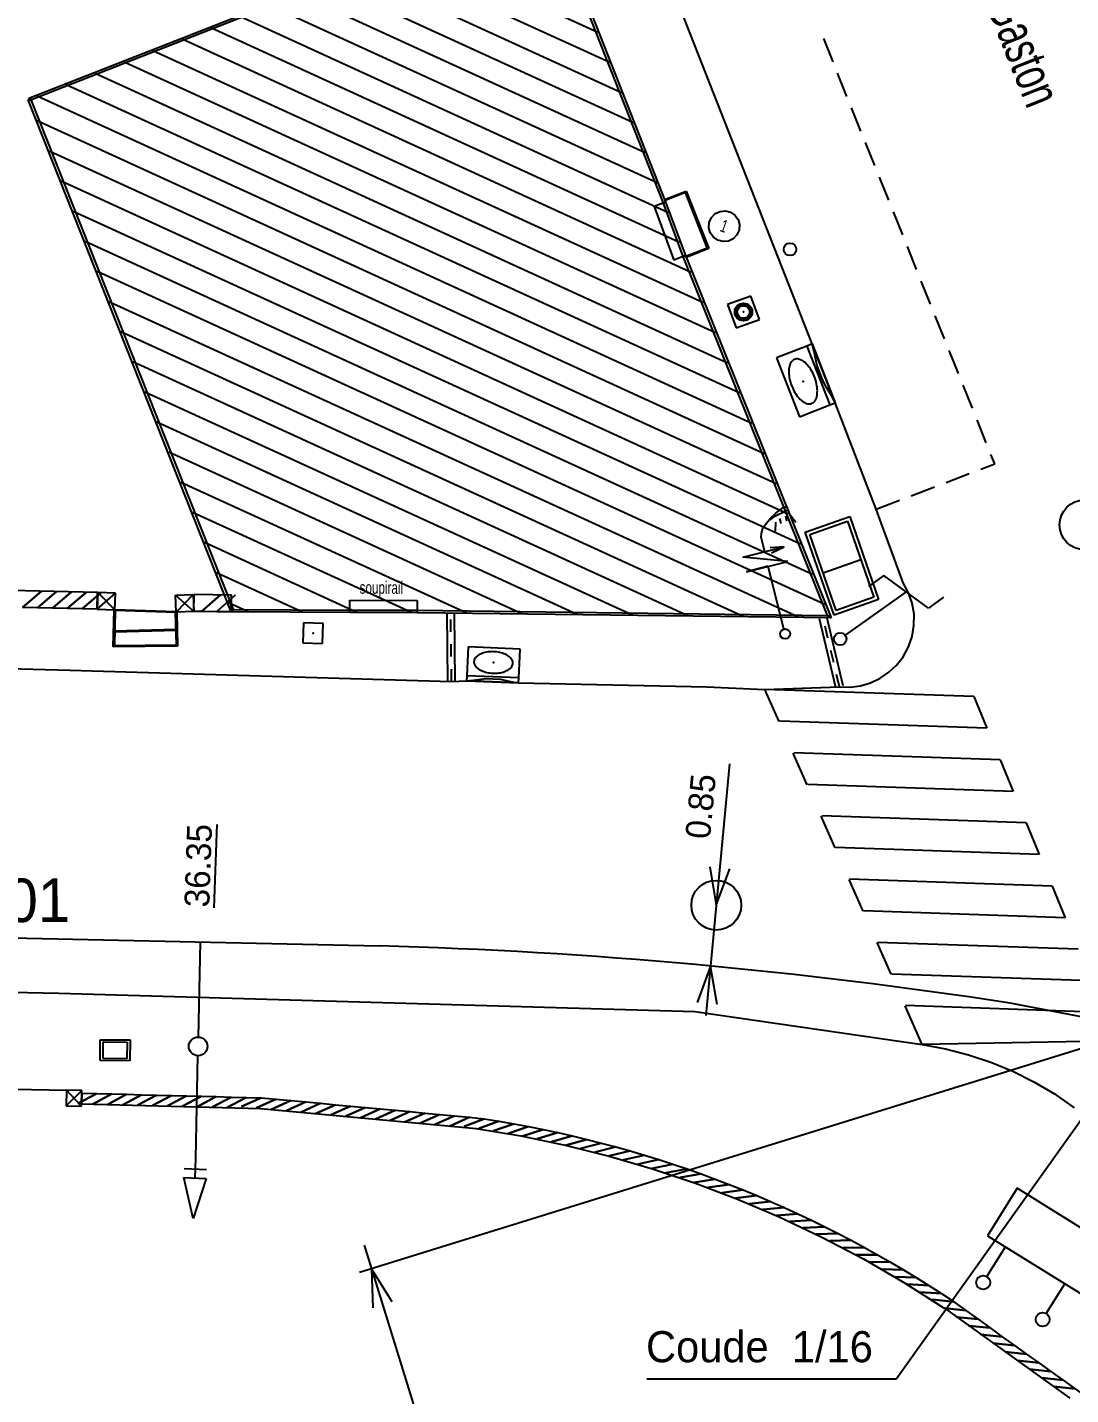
# Model space of a CAD drawing. Extents: x -215 to 206, y -120 to -34.
# Drawn here: x 141.03 to 157.79, y -77.84 to -55.87 of the extents above; entities that cross this region are included whole.
import ezdxf
from ezdxf.enums import TextEntityAlignment as Align

# ---------------------------------------------------------------- set-up
doc = ezdxf.new("R2010")
doc.units = 0
doc.header["$MEASUREMENT"] = 0
for name, color, linetype in [('C_BAT_INDI', 7, 'CONTINUOUS'), ('C_BAT_INDU', 7, 'CONTINUOUS'), ('TOP$BATI', 7, 'CONTINUOUS')]:
    doc.layers.add(name, color=color, linetype=linetype)
doc.styles.add('txt', font='TXT', dxfattribs={"height": 0.2})

# ---------------------------------------------------------------- blocks, each defined once
blk = doc.blocks.new('FLECH')
at = {"layer": 'C_BAT_INDU', "color": 1, "linetype": 'Continuous'}
blk.add_lwpolyline([(-0.1294, 0.483), (0, 0), (0.1294, 0.483)], dxfattribs=at)
blk = doc.blocks.new('FLEC')
at = {"layer": 'C_BAT_INDU', "color": 1, "linetype": 'Continuous', "xscale": 24.99905005097397, "yscale": 24.99905005097397, "zscale": 25.00093132415669, "rotation": 90.00065102824891}
blk.add_blockref('FLECH', (0, 0), dxfattribs=at)
blk = doc.blocks.new('BRANC')
at = {"layer": 'C_BAT_INDU', "color": 5, "linetype": 'Continuous'}
for p, q in [((-24.1355, 0.1509, -0.0006), (-7.9202, 4.518, -0.0013)), ((-7.9196, -4.5168, 0.0002), (-24.1355, 0.1509, -0.0006)), ((-7.9211, -0.0006, -0.0002), (0, 0)), ((-7.9202, 4.518, -0.0013), (-7.9196, -4.5168, 0.0002)), ((-4.2835, 4.5178, -0.0017), (-4.2829, -4.517, -0.0001))]:
    blk.add_line(p, q, dxfattribs=at)
blk = doc.blocks.new('*D11')
at = {"layer": 'C_BAT_INDI', "color": 4, "linetype": 'Continuous'}
blk.add_line((0, 0), (-3.7257, -5.2242), dxfattribs=at)
blk.add_lwpolyline([(-0.3921, -0.3345), (0, 0), (-0.1885, -0.4797)], dxfattribs=at)

msp = doc.modelspace()

# ---------------------------------------------------------------- linework, layer by layer
at = {"layer": 'C_BAT_INDI', "color": 1, "linetype": 'Continuous'}
for p, q in [((152.312, -67.703, -0.028), (151.933, -71.749, -0.028)), ((158.969, -71.965, -0.028), (146.37, -75.876, -0.028)), ((146.442, -75.435, -0.028), (148.28, -81.357, -0.028))]:
    msp.add_line(p, q, dxfattribs=at)
at = {"layer": 'C_BAT_INDI', "color": 5, "linetype": 'Continuous'}
for p, q in [((132.999, -70.334, 999.198), (146.682, -70.629, -0.028)), ((143.781, -72.093, 999.835), (143.814, -70.567, 999.835)), ((158.969, -71.965, 1000.827), (156.819, -71.55, -0.028)), ((143.739, -74.042, 999.835), (143.774, -72.393, 999.835))]:
    msp.add_line(p, q, dxfattribs=at)
at = {"layer": 'C_BAT_INDI', "color": 4, "linetype": 'Continuous'}
msp.add_line((150.982, -77.584, 87.146), (154.991, -77.584, 87.146), dxfattribs=at)
at = {"layer": 'C_BAT_INDI', "color": 5, "linetype": 'Continuous'}
msp.add_circle((143.777, -72.243, 999.835), 0.15, dxfattribs=at)
msp.add_arc((144.422, -151.71, -0.028), 81.113, 81.208, 88.40325, dxfattribs=at)
at = {"layer": 'TOP$BATI', "color": 7, "linetype": 'Continuous'}
for p, q in [((153.639, -60.959, 996.853), (150.659, -53.374, 996.853)), ((141.057, -57.011, 1000.438), (149.331, -53.76, 1000.438)), ((149.346, -53.797, 1000.438), (141.072, -57.048, 1000.438)), ((151.249, -58.696, 1000.886), (149.32, -53.786, 1000.886)), ((149.357, -53.771, 1000.886), (151.286, -58.681, 1000.886)), ((147.241, -54.597, 1000.772), (150.199, -55.951, 1000.772)), ((146.775, -54.78, 1000.746), (150.389, -56.434, 1000.746)), ((146.31, -54.963, 1000.721), (150.578, -56.917, 1000.721)), ((145.379, -55.328, 1000.671), (150.958, -57.882, 1000.671)), ((145.845, -55.145, 1000.696), (150.768, -57.4, 1000.696)), ((144.914, -55.511, 1000.646), (151.147, -58.365, 1000.646)), ((144.448, -55.694, 1000.621), (151.332, -58.846, 1000.621)), ((143.983, -55.877, 1000.596), (151.51, -59.323, 1000.596)), ((143.518, -56.059, 1000.571), (151.697, -59.805, 1000.571)), ((153.974, -56.424, 1000.917), (153.825, -56.053, 1000.917)), ((142.587, -56.425, 1000.52), (152.087, -60.775, 1000.52)), ((143.052, -56.242, 1000.546), (151.892, -60.29, 1000.546)), ((142.121, -56.608, 1000.495), (152.281, -61.26, 1000.495)), ((154.198, -56.981, 1000.917), (154.048, -56.61, 1000.917)), ((141.656, -56.791, 1000.47), (152.476, -61.745, 1000.47)), ((141.046, -57.037, 1000.886), (141.083, -57.022, 1000.886)), ((144.31, -65.263, 1000.886), (141.046, -57.037, 1000.886)), ((141.072, -57.048, 1000.438), (141.057, -57.011, 1000.438)), ((141.083, -57.022, 1000.886), (144.337, -65.224, 1000.886)), ((141.191, -56.974, 1000.445), (152.671, -62.23, 1000.445)), ((154.422, -57.538, 1000.918), (154.272, -57.167, 1000.918)), ((141.194, -57.371, 1000.423), (152.866, -62.716, 1000.423)), ((154.645, -58.094, 1000.919), (154.496, -57.723, 1000.919)), ((141.386, -57.855, 1000.402), (153.061, -63.201, 1000.402)), ((141.577, -58.339, 1000.38), (153.256, -63.686, 1000.38)), ((154.869, -58.651, 1000.92), (154.72, -58.28, 1000.92)), ((151.269, -58.637, 1001.203), (151.613, -58.502, 1001.203)), ((151.276, -58.656, 1001.203), (151.269, -58.637, 1001.203)), ((151.602, -58.528, 1001.203), (151.276, -58.656, 1001.203)), ((151.613, -58.502, 1001.203), (151.602, -58.528, 1001.203)), ((151.602, -58.528, 1001.203), (151.613, -58.502, 1001.203)), ((151.954, -59.412, 1001.203), (151.602, -58.528, 1001.203)), ((151.613, -58.502, 1001.203), (151.98, -59.423, 1001.203)), ((141.769, -58.823, 1000.359), (153.45, -64.171, 1000.359)), ((151.286, -58.681, 1001.205), (151.099, -58.751, 1001.205)), ((151.099, -58.751, 1001.205), (151.418, -59.61, 1001.205)), ((151.286, -58.681, 1000.886), (151.249, -58.696, 1000.886)), ((151.249, -58.696, 1000.886), (151.286, -58.681, 1000.886)), ((151.568, -59.555, 1000.886), (151.249, -58.696, 1000.886)), ((151.286, -58.681, 1000.886), (151.606, -59.54, 1000.886)), ((152.021, -58.927, 991.352), (152.081, -58.865, 991.352)), ((152.081, -58.865, 991.352), (152.159, -58.828, 991.352)), ((152.159, -58.828, 991.352), (152.245, -58.819, 991.352)), ((152.245, -58.819, 991.352), (152.328, -58.841, 991.352)), ((152.328, -58.841, 991.352), (152.399, -58.889, 991.352)), ((155.093, -59.208, 1000.921), (154.944, -58.837, 1000.921)), ((151.979, -59.092, 991.352), (151.985, -59.006, 991.352)), ((151.985, -59.006, 991.352), (152.021, -58.927, 991.352)), ((152.399, -58.889, 991.352), (152.45, -58.959, 991.352)), ((152.45, -58.959, 991.352), (152.473, -59.042, 991.352)), ((152.473, -59.042, 991.352), (152.467, -59.128, 991.352)), ((141.961, -59.306, 1000.338), (153.645, -64.656, 1000.338)), ((152.002, -59.175, 991.352), (151.979, -59.092, 991.352)), ((152.053, -59.245, 991.352), (152.002, -59.175, 991.352)), ((152.124, -59.293, 991.352), (152.053, -59.245, 991.352)), ((152.208, -59.315, 991.352), (152.124, -59.293, 991.352)), ((152.293, -59.306, 991.352), (152.208, -59.315, 991.352)), ((152.371, -59.269, 991.352), (152.293, -59.306, 991.352)), ((152.431, -59.207, 991.352), (152.371, -59.269, 991.352)), ((152.467, -59.128, 991.352), (152.431, -59.207, 991.352)), ((151.61, -59.55, 1001.203), (151.954, -59.412, 1001.203)), ((151.98, -59.423, 1001.203), (151.617, -59.569, 1001.203)), ((151.98, -59.423, 1001.203), (151.954, -59.412, 1001.203)), ((151.954, -59.412, 1001.203), (151.98, -59.423, 1001.203)), ((155.317, -59.765, 1000.922), (155.168, -59.393, 1000.922)), ((151.606, -59.54, 1001.202), (151.418, -59.61, 1001.202)), ((151.606, -59.54, 1000.886), (151.568, -59.555, 1000.886)), ((151.568, -59.555, 1000.886), (151.606, -59.54, 1000.886)), ((153.883, -65.319, 1000.886), (151.568, -59.555, 1000.886)), ((151.606, -59.54, 1000.886), (153.942, -65.359, 1000.886)), ((151.617, -59.569, 1001.203), (151.61, -59.55, 1001.203)), ((142.154, -59.79, 1000.317), (153.84, -65.141, 1000.317)), ((155.541, -60.321, 1000.923), (155.392, -59.95, 1000.923)), ((142.345, -60.274, 1000.296), (153.42, -65.345, 1000.296)), ((152.656, -60.189, 1000.867), (152.28, -60.325, 1000.867)), ((152.28, -60.325, 1000.867), (152.416, -60.701, 1000.867)), ((152.792, -60.565, 1000.867), (152.656, -60.189, 1000.867)), ((152.416, -60.701, 1000.867), (152.792, -60.565, 1000.867)), ((155.765, -60.878, 1000.924), (155.615, -60.507, 1000.924)), ((142.537, -60.758, 1000.274), (152.531, -65.334, 1000.274)), ((153.553, -60.993, 1000.662), (153.064, -61.184, 1000.662)), ((153.639, -60.959, 1000.662), (153.553, -60.993, 1000.662)), ((153.553, -60.993, 1000.662), (153.922, -61.936, 1000.662)), ((153.639, -60.959, 1000.662), (154.008, -61.902, 1000.662)), ((153.673, -61.082, 1000.662), (153.639, -60.959, 1000.662)), ((154.008, -61.902, 996.853), (153.639, -60.959, 996.853)), ((155.988, -61.435, 1000.925), (155.839, -61.063, 1000.925)), ((142.729, -61.242, 1000.253), (151.643, -65.323, 1000.253)), ((153.064, -61.184, 1000.662), (153.433, -62.127, 1000.662)), ((153.287, -61.277, 1000.662), (153.279, -61.296, 1000.662)), ((153.295, -61.261, 1000.662), (153.287, -61.277, 1000.662)), ((153.305, -61.246, 1000.662), (153.295, -61.261, 1000.662)), ((153.316, -61.233, 1000.662), (153.305, -61.246, 1000.662)), ((153.328, -61.222, 1000.662), (153.316, -61.233, 1000.662)), ((153.341, -61.213, 1000.662), (153.328, -61.222, 1000.662)), ((153.355, -61.206, 1000.662), (153.341, -61.213, 1000.662)), ((153.37, -61.202, 1000.662), (153.355, -61.206, 1000.662)), ((153.385, -61.199, 1000.662), (153.37, -61.202, 1000.662)), ((153.401, -61.199, 1000.662), (153.385, -61.199, 1000.662)), ((153.418, -61.202, 1000.662), (153.401, -61.199, 1000.662)), ((153.436, -61.206, 1000.662), (153.418, -61.202, 1000.662)), ((153.453, -61.212, 1000.662), (153.436, -61.206, 1000.662)), ((153.471, -61.221, 1000.662), (153.453, -61.212, 1000.662)), ((153.489, -61.232, 1000.662), (153.471, -61.221, 1000.662)), ((153.507, -61.244, 1000.662), (153.489, -61.232, 1000.662)), ((153.525, -61.259, 1000.662), (153.507, -61.244, 1000.662)), ((153.543, -61.276, 1000.662), (153.525, -61.259, 1000.662)), ((153.56, -61.294, 1000.662), (153.543, -61.276, 1000.662)), ((153.704, -61.233, 1000.662), (153.673, -61.082, 1000.662)), ((153.719, -61.309, 1000.662), (153.704, -61.233, 1000.662)), ((153.264, -61.385, 1000.662), (153.263, -61.41, 1000.662)), ((153.263, -61.41, 1000.662), (153.264, -61.436, 1000.662)), ((153.266, -61.361, 1000.662), (153.264, -61.385, 1000.662)), ((153.264, -61.436, 1000.662), (153.267, -61.463, 1000.662)), ((153.269, -61.338, 1000.662), (153.266, -61.361, 1000.662)), ((153.267, -61.463, 1000.662), (153.271, -61.491, 1000.662)), ((153.273, -61.316, 1000.662), (153.269, -61.338, 1000.662)), ((153.271, -61.491, 1000.662), (153.276, -61.519, 1000.662)), ((153.279, -61.296, 1000.662), (153.273, -61.316, 1000.662)), ((153.577, -61.314, 1000.662), (153.56, -61.294, 1000.662)), ((153.594, -61.336, 1000.662), (153.577, -61.314, 1000.662)), ((153.61, -61.358, 1000.662), (153.594, -61.336, 1000.662)), ((153.625, -61.382, 1000.662), (153.61, -61.358, 1000.662)), ((153.639, -61.408, 1000.662), (153.625, -61.382, 1000.662)), ((153.653, -61.434, 1000.662), (153.639, -61.408, 1000.662)), ((153.665, -61.461, 1000.662), (153.653, -61.434, 1000.662)), ((153.677, -61.488, 1000.662), (153.665, -61.461, 1000.662)), ((153.687, -61.516, 1000.662), (153.677, -61.488, 1000.662)), ((153.774, -61.45, 1000.662), (153.719, -61.309, 1000.662)), ((153.821, -61.568, 1000.662), (153.774, -61.45, 1000.662)), ((153.276, -61.519, 1000.662), (153.282, -61.547, 1000.662)), ((153.282, -61.547, 1000.662), (153.29, -61.575, 1000.662)), ((153.29, -61.575, 1000.662), (153.299, -61.604, 1000.662)), ((153.299, -61.604, 1000.662), (153.31, -61.632, 1000.662)), ((153.31, -61.632, 1000.662), (153.321, -61.659, 1000.662)), ((153.321, -61.659, 1000.662), (153.334, -61.686, 1000.662)), ((153.334, -61.686, 1000.662), (153.347, -61.712, 1000.662)), ((153.347, -61.712, 1000.662), (153.361, -61.737, 1000.662)), ((153.696, -61.544, 1000.662), (153.687, -61.516, 1000.662)), ((153.704, -61.573, 1000.662), (153.696, -61.544, 1000.662)), ((153.71, -61.601, 1000.662), (153.704, -61.573, 1000.662)), ((153.715, -61.629, 1000.662), (153.71, -61.601, 1000.662)), ((153.719, -61.657, 1000.662), (153.715, -61.629, 1000.662)), ((153.722, -61.684, 1000.662), (153.719, -61.657, 1000.662)), ((153.723, -61.71, 1000.662), (153.722, -61.684, 1000.662)), ((153.722, -61.735, 1000.662), (153.723, -61.71, 1000.662)), ((153.87, -61.657, 1000.662), (153.821, -61.568, 1000.662)), ((153.949, -61.789, 1000.662), (153.87, -61.657, 1000.662)), ((156.212, -61.991, 1000.926), (156.063, -61.62, 1000.926)), ((142.921, -61.726, 1000.232), (150.755, -65.312, 1000.232)), ((153.361, -61.737, 1000.662), (153.377, -61.762, 1000.662)), ((153.377, -61.762, 1000.662), (153.393, -61.784, 1000.662)), ((153.393, -61.784, 1000.662), (153.409, -61.806, 1000.662)), ((153.409, -61.806, 1000.662), (153.426, -61.826, 1000.662)), ((153.426, -61.826, 1000.662), (153.443, -61.844, 1000.662)), ((153.433, -62.127, 1000.662), (153.922, -61.936, 1000.662)), ((153.443, -61.844, 1000.662), (153.461, -61.861, 1000.662)), ((153.461, -61.861, 1000.662), (153.479, -61.875, 1000.662)), ((153.479, -61.875, 1000.662), (153.497, -61.888, 1000.662)), ((153.497, -61.888, 1000.662), (153.515, -61.899, 1000.662)), ((153.515, -61.899, 1000.662), (153.533, -61.908, 1000.662)), ((153.533, -61.908, 1000.662), (153.551, -61.914, 1000.662)), ((153.551, -61.914, 1000.662), (153.568, -61.918, 1000.662)), ((153.568, -61.918, 1000.662), (153.585, -61.92, 1000.662)), ((153.585, -61.92, 1000.662), (153.601, -61.92, 1000.662)), ((153.601, -61.92, 1000.662), (153.617, -61.918, 1000.662)), ((153.617, -61.918, 1000.662), (153.631, -61.914, 1000.662)), ((153.631, -61.914, 1000.662), (153.645, -61.907, 1000.662)), ((153.645, -61.907, 1000.662), (153.658, -61.898, 1000.662)), ((153.658, -61.898, 1000.662), (153.67, -61.887, 1000.662)), ((153.67, -61.887, 1000.662), (153.681, -61.874, 1000.662)), ((153.681, -61.874, 1000.662), (153.691, -61.859, 1000.662)), ((153.691, -61.859, 1000.662), (153.7, -61.842, 1000.662)), ((153.7, -61.842, 1000.662), (153.707, -61.824, 1000.662)), ((153.707, -61.824, 1000.662), (153.713, -61.804, 1000.662)), ((153.713, -61.804, 1000.662), (153.717, -61.782, 1000.662)), ((153.717, -61.782, 1000.662), (153.721, -61.759, 1000.662)), ((153.721, -61.759, 1000.662), (153.722, -61.735, 1000.662)), ((153.922, -61.936, 1000.662), (154.008, -61.902, 1000.662)), ((154.008, -61.902, 1000.662), (153.949, -61.789, 1000.662)), ((154.669, -63.612, 996.853), (154.008, -61.902, 996.853)), ((143.113, -62.21, 1000.211), (149.867, -65.302, 1000.211)), ((156.436, -62.548, 1000.927), (156.287, -62.177, 1000.927)), ((143.305, -62.693, 1000.189), (148.978, -65.291, 1000.189)), ((156.571, -62.884, 1000.895), (156.511, -62.734, 1000.895)), ((155.789, -63.184, 1000.814), (156.163, -63.041, 1000.814)), ((156.35, -62.969, 1000.895), (156.571, -62.884, 1000.895)), ((143.497, -63.177, 1000.168), (148.09, -65.28, 1000.168)), ((155.229, -63.398, 1000.733), (155.603, -63.255, 1000.733)), ((154.669, -63.612, 1000.652), (155.042, -63.469, 1000.652)), ((143.689, -63.661, 1000.147), (147.203, -65.27, 1000.147)), ((152.971, -63.759, 1000.606), (153.054, -63.677, 1000.606)), ((153.248, -63.629, 1000.606), (153.01, -63.749, 1000.606)), ((153.054, -63.677, 1000.606), (153.175, -63.585, 1000.606)), ((153.175, -63.585, 1000.606), (153.214, -63.575, 1000.606)), ((153.214, -63.575, 1000.606), (153.234, -63.571, 1000.606)), ((153.234, -63.571, 1000.606), (153.239, -63.59, 1000.606)), ((153.239, -63.59, 1000.606), (153.243, -63.609, 1000.606)), ((153.243, -63.609, 1000.606), (153.248, -63.629, 1000.606)), ((153.287, -63.702, 1000.606), (153.379, -63.823, 1000.606)), ((155.103, -64.798, 996.853), (154.669, -63.612, 996.853)), ((152.825, -64.001, 1000.606), (152.845, -63.914, 1000.606)), ((152.845, -63.914, 1000.606), (152.908, -63.836, 1000.606)), ((152.908, -63.836, 1000.606), (152.971, -63.759, 1000.606)), ((153.01, -63.749, 1000.606), (152.957, -63.783, 1000.606)), ((153.049, -63.822, 1000.606), (153.043, -63.968, 1000.606)), ((153.117, -63.764, 1000.606), (153.136, -63.842, 1000.606)), ((153.209, -63.721, 1000.606), (153.228, -63.798, 1000.606)), ((153.525, -63.983, 1000.822), (154.242, -63.733, 1000.822)), ((153.6, -64.02, 1000.822), (154.206, -63.808, 1000.822)), ((154.206, -63.808, 1000.822), (154.632, -65.029, 1000.822)), ((154.242, -63.733, 1000.822), (154.707, -65.066, 1000.822)), ((152.82, -64.064, 1000.606), (152.825, -64.001, 1000.606)), ((152.878, -64.297, 1000.606), (152.82, -64.064, 1000.606)), ((153.991, -65.316, 1000.822), (153.525, -63.983, 1000.822)), ((154.026, -65.24, 1000.822), (153.6, -64.02, 1000.822)), ((143.881, -64.145, 1000.126), (146.328, -65.265, 1000.126)), ((152.528, -64.383, 1000.606), (153.188, -64.22, 1000.606)), ((153.188, -64.22, 1000.606), (152.965, -64.234, 1000.606)), ((152.984, -64.312, 1000.606), (153.188, -64.22, 1000.606)), ((153.246, -64.453, 1000.606), (152.528, -64.383, 1000.606)), ((152.586, -64.617, 1000.606), (153.246, -64.453, 1000.606)), ((152.935, -64.53, 1000.606), (152.586, -64.617, 1000.606)), ((153.185, -65.54, 1000.606), (152.935, -64.53, 1000.606)), ((154.423, -64.428, 1000.822), (153.816, -64.64, 1000.822)), ((144.073, -64.629, 1000.105), (145.454, -65.261, 1000.105)), ((154.788, -64.681, 1000.757), (154.544, -64.856, 1000.757)), ((155.147, -64.942, 1000.757), (154.788, -64.681, 1000.757)), ((155.188, -64.956, 996.853), (155.103, -64.798, 996.853)), ((142.162, -64.951, 999.956), (135.48, -64.805, 999.956)), ((140.956, -65.195, 999.956), (141.262, -64.931, 999.956)), ((141.262, -64.931, 999.956), (140.956, -65.195, 999.956)), ((141.196, -65.2, 999.956), (141.502, -64.937, 999.956)), ((141.502, -64.937, 999.956), (141.196, -65.2, 999.956)), ((141.436, -65.205, 999.956), (141.742, -64.942, 999.956)), ((141.742, -64.942, 999.956), (141.436, -65.205, 999.956)), ((141.676, -65.21, 999.956), (141.982, -64.947, 999.956)), ((141.982, -64.947, 999.956), (141.676, -65.21, 999.956)), ((141.916, -65.216, 999.956), (142.222, -64.952, 999.956)), ((142.222, -64.952, 999.956), (141.916, -65.216, 999.956)), ((142.156, -65.221, 999.956), (142.162, -64.951, 999.956)), ((142.166, -64.951, 999.956), (142.156, -65.221, 999.956)), ((142.156, -65.221, 999.956), (142.448, -64.962, 999.956)), ((142.448, -64.962, 999.956), (142.166, -64.951, 999.956)), ((142.448, -64.962, 999.956), (142.166, -64.951, 999.956)), ((142.166, -64.951, 999.956), (142.437, -65.232, 999.956)), ((142.437, -65.232, 999.956), (142.448, -64.962, 999.956)), ((143.414, -64.996, 1000.08), (143.697, -64.985, 1000.08)), ((143.414, -64.996, 1000.08), (143.697, -64.985, 1000.08)), ((143.424, -65.265, 1000.08), (143.414, -64.996, 1000.08)), ((143.707, -65.255, 1000.08), (143.414, -64.996, 1000.08)), ((143.697, -64.985, 1000.08), (143.424, -65.265, 1000.08)), ((143.697, -64.985, 1000.08), (143.707, -65.255, 1000.08)), ((143.707, -65.255, 1000.08), (143.711, -64.984, 1000.08)), ((144.314, -64.993, 1000.076), (143.711, -64.984, 1000.076)), ((143.83, -65.256, 1000.076), (144.134, -64.991, 1000.076)), ((144.134, -64.991, 1000.076), (143.83, -65.256, 1000.076)), ((144.07, -65.26, 1000.076), (144.374, -64.994, 1000.076)), ((144.374, -64.994, 1000.076), (144.07, -65.26, 1000.076)), ((144.31, -65.263, 1000.076), (144.314, -64.993, 1000.076)), ((155.147, -64.942, 1000.757), (154.17, -65.639, 1000.757)), ((155.505, -65.202, 1000.757), (155.147, -64.942, 1000.757)), ((155.246, -65.125, 996.853), (155.188, -64.956, 996.853)), ((141.196, -65.2, 999.956), (140.956, -65.195, 999.956)), ((141.436, -65.205, 999.956), (141.196, -65.2, 999.956)), ((141.676, -65.21, 999.956), (141.436, -65.205, 999.956)), ((141.916, -65.216, 999.956), (141.676, -65.21, 999.956)), ((142.156, -65.221, 999.956), (141.916, -65.216, 999.956)), ((142.156, -65.221, 999.956), (142.437, -65.232, 999.956)), ((142.413, -65.824, 1000.461), (142.427, -65.232, 1000.461)), ((142.427, -65.232, 1000.461), (142.447, -65.232, 1000.461)), ((142.447, -65.232, 1000.461), (142.433, -65.804, 1000.461)), ((142.437, -65.242, 1000.461), (142.438, -65.222, 1000.461)), ((142.438, -65.222, 1000.461), (143.424, -65.255, 1000.461)), ((144.265, -65.112, 1000.083), (144.58, -65.257, 1000.083)), ((144.31, -65.263, 1000.886), (144.337, -65.224, 1000.886)), ((144.337, -65.224, 1000.886), (144.31, -65.263, 1000.886)), ((144.337, -65.224, 1000.886), (146.214, -65.233, 1000.886)), ((146.214, -65.273, 1000.167), (146.215, -65.073, 1000.167)), ((146.214, -65.273, 1000.886), (146.214, -65.233, 1000.886)), ((146.214, -65.233, 1000.886), (147.296, -65.238, 1000.886)), ((146.214, -65.233, 1000.886), (146.214, -65.273, 1000.886)), ((146.215, -65.073, 1000.167), (147.296, -65.078, 1000.167)), ((147.296, -65.078, 1000.167), (147.295, -65.278, 1000.167)), ((147.295, -65.278, 1000.886), (147.296, -65.238, 1000.886)), ((147.296, -65.238, 1000.886), (147.295, -65.278, 1000.886)), ((147.296, -65.238, 1000.886), (153.883, -65.319, 1000.886)), ((154.707, -65.066, 1000.822), (153.991, -65.316, 1000.822)), ((154.632, -65.029, 1000.822), (154.026, -65.24, 1000.822)), ((155.275, -65.302, 996.853), (155.246, -65.125, 996.853)), ((155.749, -65.028, 1000.757), (155.505, -65.202, 1000.757)), ((143.424, -65.275, 1000.461), (142.437, -65.242, 1000.461)), ((143.414, -65.266, 1000.461), (143.434, -65.265, 1000.461)), ((143.428, -65.794, 1000.461), (143.414, -65.266, 1000.461)), ((143.707, -65.255, 1000.08), (143.424, -65.265, 1000.08)), ((143.424, -65.255, 1000.461), (143.424, -65.275, 1000.461)), ((143.434, -65.265, 1000.461), (143.448, -65.813, 1000.461)), ((143.83, -65.256, 1000.076), (143.707, -65.255, 1000.076)), ((144.07, -65.26, 1000.076), (143.83, -65.256, 1000.076)), ((144.31, -65.263, 1000.076), (144.07, -65.26, 1000.076)), ((146.214, -65.273, 1000.886), (144.31, -65.263, 1000.886)), ((145.467, -65.441, 1000.104), (145.457, -65.761, 1000.104)), ((145.787, -65.451, 1000.104), (145.467, -65.441, 1000.104)), ((145.777, -65.771, 1000.104), (145.787, -65.451, 1000.104)), ((147.295, -65.278, 1000.886), (146.214, -65.273, 1000.886)), ((153.942, -65.359, 1000.886), (147.295, -65.278, 1000.886)), ((147.787, -66.383, 1000.05), (147.775, -65.285, 1000.05)), ((147.838, -65.583, 1000.205), (147.836, -65.383, 1000.205)), ((147.907, -66.382, 1000.05), (147.895, -65.284, 1000.05)), ((154.02, -66.48, 1000.456), (153.757, -65.372, 1000.456)), ((154.137, -66.452, 1000.456), (153.874, -65.344, 1000.456)), ((153.942, -65.359, 1000.886), (153.883, -65.319, 1000.886)), ((153.883, -65.319, 1000.886), (153.942, -65.359, 1000.886)), ((155.274, -65.481, 996.853), (155.275, -65.302, 996.853)), ((142.431, -65.57, 1000.294), (143.431, -65.543, 1000.294)), ((142.432, -65.59, 1000.294), (142.431, -65.57, 1000.294)), ((143.432, -65.563, 1000.294), (142.432, -65.59, 1000.294)), ((143.431, -65.543, 1000.294), (143.432, -65.563, 1000.294)), ((153.893, -65.687, 1000.65), (153.847, -65.493, 1000.65)), ((155.185, -65.827, 996.853), (155.244, -65.657, 996.853)), ((155.244, -65.657, 996.853), (155.274, -65.481, 996.853)), ((142.413, -65.824, 1000.461), (142.433, -65.804, 1000.461)), ((142.433, -65.804, 1000.461), (142.413, -65.824, 1000.461)), ((143.448, -65.813, 1000.461), (142.413, -65.824, 1000.461)), ((142.433, -65.804, 1000.461), (143.428, -65.794, 1000.461)), ((143.448, -65.813, 1000.461), (143.428, -65.794, 1000.461)), ((143.428, -65.794, 1000.461), (143.448, -65.813, 1000.461)), ((145.457, -65.761, 1000.104), (145.777, -65.771, 1000.104)), ((147.843, -65.982, 1000.128), (147.84, -65.782, 1000.128)), ((148.112, -65.827, 1000.12), (148.092, -66.288, 1000.12)), ((148.947, -65.863, 1000.12), (148.112, -65.827, 1000.12)), ((148.927, -66.323, 1000.12), (148.947, -65.863, 1000.12)), ((153.986, -66.076, 1000.553), (153.94, -65.882, 1000.553)), ((155.1, -65.984, 996.853), (155.185, -65.827, 996.853)), ((136.584, -66.069, 996.853), (141.714, -66.2, 996.853)), ((148.208, -66.048, 1000.12), (148.206, -66.062, 1000.12)), ((148.206, -66.062, 1000.12), (148.207, -66.075, 1000.12)), ((148.207, -66.075, 1000.12), (148.209, -66.089, 1000.12)), ((148.211, -66.035, 1000.12), (148.208, -66.048, 1000.12)), ((148.209, -66.089, 1000.12), (148.213, -66.102, 1000.12)), ((148.216, -66.022, 1000.12), (148.211, -66.035, 1000.12)), ((148.213, -66.102, 1000.12), (148.219, -66.116, 1000.12)), ((148.224, -66.009, 1000.12), (148.216, -66.022, 1000.12)), ((148.219, -66.116, 1000.12), (148.227, -66.129, 1000.12)), ((148.233, -65.997, 1000.12), (148.224, -66.009, 1000.12)), ((148.244, -65.985, 1000.12), (148.233, -65.997, 1000.12)), ((148.256, -65.974, 1000.12), (148.244, -65.985, 1000.12)), ((148.27, -65.963, 1000.12), (148.256, -65.974, 1000.12)), ((148.286, -65.953, 1000.12), (148.27, -65.963, 1000.12)), ((148.303, -65.944, 1000.12), (148.286, -65.953, 1000.12)), ((148.321, -65.935, 1000.12), (148.303, -65.944, 1000.12)), ((148.341, -65.928, 1000.12), (148.321, -65.935, 1000.12)), ((148.362, -65.921, 1000.12), (148.341, -65.928, 1000.12)), ((148.384, -65.915, 1000.12), (148.362, -65.921, 1000.12)), ((148.406, -65.91, 1000.12), (148.384, -65.915, 1000.12)), ((148.429, -65.907, 1000.12), (148.406, -65.91, 1000.12)), ((148.453, -65.904, 1000.12), (148.429, -65.907, 1000.12)), ((148.477, -65.903, 1000.12), (148.453, -65.904, 1000.12)), ((148.502, -65.902, 1000.12), (148.477, -65.903, 1000.12)), ((148.527, -65.903, 1000.12), (148.502, -65.902, 1000.12)), ((148.551, -65.904, 1000.12), (148.527, -65.903, 1000.12)), ((148.576, -65.907, 1000.12), (148.551, -65.904, 1000.12)), ((148.6, -65.91, 1000.12), (148.576, -65.907, 1000.12)), ((148.623, -65.915, 1000.12), (148.6, -65.91, 1000.12)), ((148.646, -65.921, 1000.12), (148.623, -65.915, 1000.12)), ((148.668, -65.927, 1000.12), (148.646, -65.921, 1000.12)), ((148.689, -65.935, 1000.12), (148.668, -65.927, 1000.12)), ((148.709, -65.943, 1000.12), (148.689, -65.935, 1000.12)), ((148.728, -65.953, 1000.12), (148.709, -65.943, 1000.12)), ((148.746, -65.963, 1000.12), (148.728, -65.953, 1000.12)), ((148.762, -65.973, 1000.12), (148.746, -65.963, 1000.12)), ((148.777, -65.984, 1000.12), (148.762, -65.973, 1000.12)), ((148.79, -65.996, 1000.12), (148.777, -65.984, 1000.12)), ((148.802, -66.009, 1000.12), (148.79, -65.996, 1000.12)), ((148.811, -66.022, 1000.12), (148.802, -66.009, 1000.12)), ((148.819, -66.035, 1000.12), (148.811, -66.022, 1000.12)), ((148.826, -66.048, 1000.12), (148.819, -66.035, 1000.12)), ((148.822, -66.129, 1000.12), (148.827, -66.115, 1000.12)), ((148.83, -66.061, 1000.12), (148.826, -66.048, 1000.12)), ((148.827, -66.115, 1000.12), (148.831, -66.102, 1000.12)), ((148.832, -66.075, 1000.12), (148.83, -66.061, 1000.12)), ((148.831, -66.102, 1000.12), (148.832, -66.089, 1000.12)), ((148.832, -66.089, 1000.12), (148.832, -66.075, 1000.12)), ((154.872, -66.234, 996.853), (154.995, -66.118, 996.853)), ((154.995, -66.118, 996.853), (155.1, -65.984, 996.853)), ((141.714, -66.2, 996.853), (147.847, -66.382, 996.853)), ((147.847, -66.382, 1000.05), (147.845, -66.182, 1000.05)), ((148.092, -66.288, 1000.12), (148.088, -66.368, 1000.12)), ((148.927, -66.323, 1000.12), (148.092, -66.288, 1000.12)), ((148.227, -66.129, 1000.12), (148.237, -66.142, 1000.12)), ((148.237, -66.142, 1000.12), (148.248, -66.154, 1000.12)), ((148.248, -66.154, 1000.12), (148.262, -66.166, 1000.12)), ((148.262, -66.166, 1000.12), (148.276, -66.177, 1000.12)), ((148.276, -66.177, 1000.12), (148.293, -66.188, 1000.12)), ((148.293, -66.188, 1000.12), (148.31, -66.198, 1000.12)), ((148.31, -66.198, 1000.12), (148.329, -66.207, 1000.12)), ((148.32, -66.343, 1000.12), (148.404, -66.335, 1000.12)), ((148.329, -66.207, 1000.12), (148.349, -66.215, 1000.12)), ((148.349, -66.215, 1000.12), (148.37, -66.223, 1000.12)), ((148.37, -66.223, 1000.12), (148.393, -66.23, 1000.12)), ((148.393, -66.23, 1000.12), (148.415, -66.235, 1000.12)), ((148.404, -66.335, 1000.12), (148.508, -66.34, 1000.12)), ((148.415, -66.235, 1000.12), (148.439, -66.24, 1000.12)), ((148.439, -66.24, 1000.12), (148.463, -66.244, 1000.12)), ((148.463, -66.244, 1000.12), (148.487, -66.246, 1000.12)), ((148.487, -66.246, 1000.12), (148.512, -66.248, 1000.12)), ((148.512, -66.248, 1000.12), (148.536, -66.248, 1000.12)), ((148.536, -66.248, 1000.12), (148.561, -66.248, 1000.12)), ((148.561, -66.248, 1000.12), (148.585, -66.246, 1000.12)), ((148.585, -66.246, 1000.12), (148.609, -66.244, 1000.12)), ((148.609, -66.244, 1000.12), (148.632, -66.24, 1000.12)), ((148.632, -66.24, 1000.12), (148.655, -66.235, 1000.12)), ((148.655, -66.235, 1000.12), (148.677, -66.23, 1000.12)), ((148.677, -66.23, 1000.12), (148.697, -66.223, 1000.12)), ((148.697, -66.223, 1000.12), (148.717, -66.215, 1000.12)), ((148.717, -66.215, 1000.12), (148.736, -66.207, 1000.12)), ((148.736, -66.207, 1000.12), (148.753, -66.198, 1000.12)), ((148.753, -66.198, 1000.12), (148.768, -66.188, 1000.12)), ((148.768, -66.188, 1000.12), (148.782, -66.177, 1000.12)), ((148.782, -66.177, 1000.12), (148.795, -66.166, 1000.12)), ((148.795, -66.166, 1000.12), (148.806, -66.154, 1000.12)), ((148.806, -66.154, 1000.12), (148.815, -66.141, 1000.12)), ((148.815, -66.141, 1000.12), (148.822, -66.129, 1000.12)), ((148.923, -66.404, 1000.12), (148.927, -66.323, 1000.12)), ((154.078, -66.466, 1000.456), (154.032, -66.271, 1000.456)), ((154.578, -66.401, 996.853), (154.732, -66.329, 996.853)), ((154.732, -66.329, 996.853), (154.872, -66.234, 996.853)), ((147.847, -66.382, 996.853), (148.088, -66.368, 996.853)), ((148.088, -66.368, 1000.12), (148.193, -66.361, 1000.12)), ((148.923, -66.404, 1000.12), (148.088, -66.368, 1000.12)), ((148.088, -66.368, 996.853), (148.923, -66.404, 996.853)), ((148.193, -66.361, 1000.12), (148.32, -66.343, 1000.12)), ((148.508, -66.34, 1000.12), (148.633, -66.345, 1000.12)), ((148.633, -66.345, 1000.12), (148.695, -66.359, 1000.12)), ((148.695, -66.359, 1000.12), (148.82, -66.388, 1000.12)), ((148.82, -66.388, 1000.12), (148.923, -66.404, 1000.12)), ((148.923, -66.404, 996.853), (151.948, -66.467, 996.853)), ((151.948, -66.467, 996.853), (152.879, -66.509, 996.853)), ((152.879, -66.509, 996.853), (154.078, -66.466, 996.853)), ((153.107, -67.024, 1000.398), (152.879, -66.509, 1000.398)), ((156.238, -66.624, 1000.746), (152.879, -66.509, 1000.746)), ((154.078, -66.466, 996.853), (154.248, -66.471, 996.853)), ((154.248, -66.471, 996.853), (154.416, -66.449, 996.853)), ((154.416, -66.449, 996.853), (154.578, -66.401, 996.853)), ((156.238, -66.624, 1000.746), (156.447, -67.131, 1000.746)), ((156.447, -67.131, 1000.75), (153.121, -67.018, 1000.75)), ((153.557, -68.039, 1000.412), (153.332, -67.531, 1000.412)), ((156.657, -67.639, 1000.753), (153.344, -67.526, 1000.753)), ((156.657, -67.639, 1000.753), (156.866, -68.146, 1000.753)), ((156.866, -68.146, 1000.756), (153.568, -68.034, 1000.756)), ((154.007, -69.054, 1000.426), (153.782, -68.546, 1000.426)), ((157.075, -68.654, 1000.76), (153.792, -68.541, 1000.76)), ((157.075, -68.654, 1000.76), (157.284, -69.161, 1000.76)), ((157.284, -69.161, 1000.763), (154.016, -69.049, 1000.763)), ((154.457, -70.069, 1000.44), (154.232, -69.561, 1000.44)), ((157.493, -69.669, 1000.766), (154.241, -69.557, 1000.766)), ((157.494, -69.669, 1000.766), (157.703, -70.176, 1000.766)), ((157.703, -70.176, 1000.769), (154.465, -70.065, 1000.769)), ((154.907, -71.084, 1000.454), (154.682, -70.577, 1000.454)), ((157.912, -70.684, 1000.773), (154.689, -70.573, 1000.773)), ((158.121, -71.191, 1000.776), (154.914, -71.081, 1000.776)), ((133.467, -71.232, 996.118), (141.537, -71.389, 996.118)), ((141.537, -71.389, 996.118), (151.752, -71.682, 996.118)), ((155.408, -72.214, 1000.469), (155.132, -71.592, 1000.469)), ((158.33, -71.699, 1000.779), (155.139, -71.589, 1000.779)), ((151.752, -71.682, 996.118), (155.408, -72.214, 996.118)), ((142.202, -72.472, 999.789), (142.205, -72.136, 999.789)), ((142.205, -72.136, 999.789), (142.683, -72.139, 999.789)), ((142.25, -72.439, 999.789), (142.252, -72.17, 999.789)), ((142.252, -72.17, 999.789), (142.635, -72.173, 999.789)), ((142.635, -72.173, 999.789), (142.633, -72.442, 999.789)), ((142.683, -72.139, 999.789), (142.681, -72.476, 999.789)), ((158.518, -72.153, 1000.782), (155.408, -72.214, 1000.782)), ((155.408, -72.214, 996.118), (155.782, -72.283, 996.118)), ((142.681, -72.476, 999.789), (142.202, -72.472, 999.789)), ((142.633, -72.442, 999.789), (142.25, -72.439, 999.789)), ((155.782, -72.283, 996.118), (156.15, -72.378, 996.118)), ((156.15, -72.378, 996.118), (156.511, -72.498, 996.118)), ((156.511, -72.498, 996.118), (156.862, -72.644, 996.118)), ((156.862, -72.644, 996.118), (157.202, -72.814, 996.118)), ((138.091, -72.875, 999.802), (141.661, -72.949, 999.802)), ((157.202, -72.814, 996.118), (157.529, -73.007, 996.118)), ((141.661, -72.949, 999.835), (141.655, -73.198, 999.835)), ((141.91, -72.954, 999.835), (141.655, -73.198, 999.835)), ((141.91, -72.954, 999.835), (141.661, -72.949, 999.835)), ((141.905, -73.203, 999.835), (141.661, -72.949, 999.835)), ((142.149, -73.001, 999.835), (141.845, -73.163, 999.835)), ((141.845, -73.163, 999.835), (142.149, -73.001, 999.835)), ((141.905, -73.203, 999.835), (141.91, -72.954, 999.835)), ((141.909, -72.994, 999.835), (141.905, -73.164, 999.835)), ((141.909, -72.994, 999.835), (142.149, -73.001, 999.835)), ((142.389, -73.007, 999.835), (142.085, -73.169, 999.835)), ((142.085, -73.169, 999.835), (142.389, -73.007, 999.835)), ((142.149, -73.001, 999.835), (142.389, -73.007, 999.835)), ((142.629, -73.013, 999.835), (142.325, -73.175, 999.835)), ((142.325, -73.175, 999.835), (142.629, -73.013, 999.835)), ((142.389, -73.007, 999.835), (142.629, -73.013, 999.835)), ((142.869, -73.019, 999.835), (142.565, -73.181, 999.835)), ((142.565, -73.181, 999.835), (142.869, -73.019, 999.835)), ((142.629, -73.013, 999.835), (142.869, -73.019, 999.835)), ((143.109, -73.026, 999.835), (142.804, -73.188, 999.835)), ((142.804, -73.188, 999.835), (143.109, -73.026, 999.835)), ((142.869, -73.019, 999.835), (143.109, -73.026, 999.835)), ((143.349, -73.032, 999.835), (143.044, -73.194, 999.835)), ((143.044, -73.194, 999.835), (143.349, -73.032, 999.835)), ((143.109, -73.026, 999.835), (143.349, -73.032, 999.835)), ((143.589, -73.038, 999.835), (143.284, -73.2, 999.835)), ((143.284, -73.2, 999.835), (143.589, -73.038, 999.835)), ((143.349, -73.032, 999.835), (143.589, -73.038, 999.835)), ((143.829, -73.044, 999.835), (143.524, -73.206, 999.835)), ((143.524, -73.206, 999.835), (143.829, -73.044, 999.835)), ((143.589, -73.038, 999.835), (143.829, -73.044, 999.835)), ((144.069, -73.05, 999.835), (143.764, -73.213, 999.835)), ((143.764, -73.213, 999.835), (144.069, -73.05, 999.835)), ((143.829, -73.044, 999.835), (144.069, -73.05, 999.835)), ((144.308, -73.057, 999.835), (144.004, -73.219, 999.835)), ((144.004, -73.219, 999.835), (144.308, -73.057, 999.835)), ((144.069, -73.05, 999.835), (144.308, -73.057, 999.835)), ((144.548, -73.063, 999.835), (144.244, -73.225, 999.835)), ((144.244, -73.225, 999.835), (144.548, -73.063, 999.835)), ((144.308, -73.057, 999.835), (144.548, -73.063, 999.835)), ((144.788, -73.069, 999.835), (144.474, -73.211, 999.835)), ((144.474, -73.211, 999.835), (144.788, -73.069, 999.835)), ((144.548, -73.063, 999.835), (144.787, -73.069, 999.835)), ((145.027, -73.092, 999.835), (144.713, -73.233, 999.835)), ((144.713, -73.233, 999.835), (145.027, -73.092, 999.835)), ((144.787, -73.069, 999.835), (144.788, -73.069, 999.835)), ((144.788, -73.069, 999.835), (145.027, -73.092, 999.835)), ((145.266, -73.114, 999.835), (144.952, -73.255, 999.835)), ((144.952, -73.255, 999.835), (145.266, -73.114, 999.835)), ((145.027, -73.092, 999.835), (145.266, -73.114, 999.835)), ((145.505, -73.136, 999.835), (145.191, -73.278, 999.835)), ((145.191, -73.278, 999.835), (145.505, -73.136, 999.835)), ((145.266, -73.114, 999.835), (145.505, -73.136, 999.835)), ((145.505, -73.136, 999.835), (145.744, -73.158, 999.835)), ((157.529, -73.007, 996.118), (157.849, -73.229, 996.118)), ((141.655, -73.198, 999.835), (141.905, -73.203, 999.835)), ((141.655, -73.198, 999.835), (141.905, -73.203, 999.835)), ((141.905, -73.164, 999.835), (144.777, -73.239, 999.835)), ((144.777, -73.239, 999.835), (148.249, -73.563, 999.835)), ((145.744, -73.158, 999.835), (145.43, -73.3, 999.835)), ((145.43, -73.3, 999.835), (145.744, -73.158, 999.835)), ((145.983, -73.181, 999.835), (145.668, -73.322, 999.835)), ((145.668, -73.322, 999.835), (145.983, -73.181, 999.835)), ((145.744, -73.158, 999.835), (145.983, -73.181, 999.835)), ((146.222, -73.203, 999.835), (145.907, -73.344, 999.835)), ((145.907, -73.344, 999.835), (146.222, -73.203, 999.835)), ((145.983, -73.181, 999.835), (146.222, -73.203, 999.835)), ((146.461, -73.225, 999.835), (146.147, -73.367, 999.835)), ((146.147, -73.367, 999.835), (146.461, -73.225, 999.835)), ((146.222, -73.203, 999.835), (146.461, -73.225, 999.835)), ((146.7, -73.248, 999.835), (146.386, -73.389, 999.835)), ((146.386, -73.389, 999.835), (146.7, -73.248, 999.835)), ((146.461, -73.225, 999.835), (146.7, -73.248, 999.835)), ((146.939, -73.27, 999.835), (146.624, -73.411, 999.835)), ((146.624, -73.411, 999.835), (146.939, -73.27, 999.835)), ((146.7, -73.248, 999.835), (146.939, -73.27, 999.835)), ((147.178, -73.292, 999.835), (146.863, -73.433, 999.835)), ((146.863, -73.433, 999.835), (147.178, -73.292, 999.835)), ((146.939, -73.27, 999.835), (147.178, -73.292, 999.835)), ((147.417, -73.314, 999.835), (147.102, -73.456, 999.835)), ((147.102, -73.456, 999.835), (147.417, -73.314, 999.835)), ((147.178, -73.292, 999.835), (147.417, -73.314, 999.835)), ((147.656, -73.337, 999.835), (147.341, -73.478, 999.835)), ((147.341, -73.478, 999.835), (147.656, -73.337, 999.835)), ((147.417, -73.314, 999.835), (147.656, -73.337, 999.835)), ((147.895, -73.359, 999.835), (147.58, -73.5, 999.835)), ((147.58, -73.5, 999.835), (147.895, -73.359, 999.835)), ((147.656, -73.337, 999.835), (147.895, -73.359, 999.835)), ((147.895, -73.359, 999.835), (148.134, -73.381, 999.835)), ((148.134, -73.381, 999.835), (147.819, -73.523, 999.835)), ((147.819, -73.523, 999.835), (148.134, -73.381, 999.835)), ((148.372, -73.409, 999.835), (148.05, -73.532, 999.835)), ((148.05, -73.532, 999.835), (148.372, -73.409, 999.835)), ((148.134, -73.381, 999.835), (148.269, -73.394, 999.835)), ((148.245, -73.562, 1000.221), (148.961, -73.681, 1000.221)), ((148.269, -73.394, 999.835), (148.372, -73.409, 999.835)), ((148.609, -73.447, 999.835), (148.285, -73.565, 999.835)), ((148.285, -73.565, 999.835), (148.609, -73.447, 999.835)), ((148.372, -73.409, 999.835), (148.609, -73.447, 999.835)), ((148.845, -73.487, 999.835), (148.52, -73.602, 999.835)), ((148.52, -73.602, 999.835), (148.845, -73.487, 999.835)), ((148.609, -73.447, 999.835), (148.845, -73.487, 999.835)), ((149.082, -73.531, 999.835), (148.755, -73.641, 999.835)), ((148.755, -73.641, 999.835), (149.082, -73.531, 999.835)), ((148.845, -73.487, 999.835), (149.082, -73.531, 999.835)), ((149.317, -73.578, 999.835), (148.989, -73.684, 999.835)), ((148.989, -73.684, 999.835), (149.317, -73.578, 999.835)), ((149.082, -73.531, 999.835), (149.317, -73.578, 999.835)), ((149.317, -73.578, 999.835), (149.552, -73.628, 999.835)), ((148.961, -73.681, 1000.221), (149.672, -73.829, 1000.221)), ((149.552, -73.628, 999.835), (149.222, -73.73, 999.835)), ((149.222, -73.73, 999.835), (149.552, -73.628, 999.835)), ((149.786, -73.681, 999.835), (149.455, -73.778, 999.835)), ((149.552, -73.628, 999.835), (149.786, -73.681, 999.835)), ((149.672, -73.829, 1000.221), (150.377, -74.005, 1000.221)), ((150.377, -74.005, 1000.221), (151.074, -74.208, 1000.221)), ((151.074, -74.208, 1000.221), (151.763, -74.439, 1000.221)), ((151.763, -74.439, 1000.221), (152.441, -74.697, 1000.221)), ((156.932, -74.523, 1000.82), (156.457, -75.286, 1000.82)), ((158.459, -75.473, 1000.82), (156.932, -74.523, 1000.82)), ((152.441, -74.697, 1000.221), (153.11, -74.982, 1000.221)), ((153.11, -74.982, 1000.221), (153.794, -75.306, 1000.221)), ((153.794, -75.306, 1000.221), (154.465, -75.659, 1000.221)), ((156.457, -75.286, 1000.82), (157.984, -76.237, 1000.82)), ((156.446, -75.942, 1000.82), (156.743, -75.464, 1000.82)), ((154.465, -75.659, 1000.221), (155.12, -76.04, 1000.221)), ((155.12, -76.04, 1000.221), (155.76, -76.447, 1000.221)), ((157.4, -76.536, 1000.82), (157.698, -76.059, 1000.82)), ((155.757, -76.445, 1000.766), (157.779, -77.895, 1000.766))]:
    msp.add_line(p, q, dxfattribs=at)
at = {"layer": 'TOP$BATI', "color": 7, "linetype": 'Continuous', "elevation": 999.835}
for points in [[(149.455, -73.778), (149.786, -73.681), (150.019, -73.737), (149.687, -73.83), (150.019, -73.737), (150.252, -73.796), (149.919, -73.885), (150.252, -73.796), (150.484, -73.858), (150.149, -73.942), (150.484, -73.858), (150.715, -73.923), (150.379, -74.003), (150.715, -73.923), (150.945, -73.99), (150.609, -74.066), (150.945, -73.99), (151.174, -74.061), (150.837, -74.133), (151.174, -74.061), (151.402, -74.135), (151.064, -74.203), (151.402, -74.135), (151.63, -74.212), (151.291, -74.275), (151.63, -74.212), (151.856, -74.292), (151.516, -74.35), (151.856, -74.292), (152.082, -74.375), (151.741, -74.429), (152.082, -74.375), (152.306, -74.46), (151.964, -74.51), (152.306, -74.46), (152.529, -74.549), (152.187, -74.594), (152.529, -74.549), (152.751, -74.64), (152.408, -74.681), (152.751, -74.64), (152.971, -74.734), (152.629, -74.771), (152.971, -74.734), (153.179, -74.826), (153.191, -74.832), (152.847, -74.863), (153.191, -74.832), (153.409, -74.932), (153.065, -74.959), (153.409, -74.932), (153.626, -75.034), (153.282, -75.057), (153.626, -75.034), (153.841, -75.14), (153.497, -75.158), (153.841, -75.14), (154.056, -75.248), (153.711, -75.262), (154.056, -75.248), (154.268, -75.359), (153.923, -75.369), (154.268, -75.359), (154.48, -75.473), (154.135, -75.478), (154.48, -75.473), (154.689, -75.59), (154.344, -75.591), (154.689, -75.59), (154.898, -75.709), (154.553, -75.706), (154.898, -75.709), (155.104, -75.831), (154.76, -75.823), (155.104, -75.831), (155.309, -75.956), (154.965, -75.943), (155.309, -75.956), (155.513, -76.083), (155.168, -76.066), (155.513, -76.083), (155.714, -76.213), (155.37, -76.192), (155.714, -76.213), (155.854, -76.305), (155.913, -76.348), (155.57, -76.311), (155.913, -76.348), (156.108, -76.488), (155.765, -76.451), (156.108, -76.488), (156.303, -76.627), (155.96, -76.591), (156.303, -76.627), (156.498, -76.767), (156.155, -76.731), (156.498, -76.767), (156.693, -76.907), (156.35, -76.871), (156.693, -76.907), (156.888, -77.047)], [(156.888, -77.047), (156.545, -77.011), (156.888, -77.047), (157.083, -77.187), (156.74, -77.15), (157.083, -77.187), (157.278, -77.327), (156.935, -77.29), (157.278, -77.327), (157.473, -77.467), (157.131, -77.43), (157.473, -77.467), (157.668, -77.606), (157.326, -77.57), (157.668, -77.606), (157.863, -77.746), (157.521, -77.71), (157.863, -77.746), (158.059, -77.886)]]:
    msp.add_lwpolyline(points, dxfattribs=at)
at = {"layer": 'TOP$BATI', "color": 7, "linetype": 'Continuous'}
for centre, radius in [((153.284, -59.439, 1000.699), 0.1), ((152.536, -60.445, 1000.867), 0.14), ((152.536, -60.445, 1000.867), 0.12), ((152.536, -60.445, 1000.867), 0.1), ((158.012, -63.866, 1000.978), 0.4), ((153.204, -65.617, 1000.606), 0.08), ((154.089, -65.698, 1000.757), 0.1), ((152.099, -69.976, 1000.311), 0.4), ((156.387, -76.037, 1000.82), 0.112), ((157.341, -76.631, 1000.82), 0.112)]:
    msp.add_circle(centre, radius, dxfattribs=at)
for p in [(152.536, -60.445, 1000.867), (153.493, -61.56, 1000.662), (145.622, -65.606, 1000.104), (148.519, -66.075, 1000.12)]:
    msp.add_point(p, dxfattribs=at)

# ---------------------------------------------------------------- block references
at = {"layer": 'C_BAT_INDI', "color": 4, "linetype": 'Continuous'}
msp.add_blockref('*D11', (158.717, -72.36, 87.146), dxfattribs=at)
at = {"layer": 'C_BAT_INDU', "color": 1, "linetype": 'Continuous', "zscale": 0.0499981373516866}
for p, xscale, yscale, rotation in [((152.099, -69.976, -0.028), 0.050002109004794, 0.050002109004794, 264.645669118607), ((152.008, -70.953, -0.028), 0.050002109004794, 0.050002109004794, 84.64566911860699), ((146.561, -75.817, -0.028), 0.0500010311211789, 0.0500010311211789, 107.243568174355)]:
    msp.add_blockref('FLEC', p, dxfattribs=dict(at, xscale=xscale, yscale=yscale, rotation=rotation))
at = {"layer": 'C_BAT_INDU', "color": 5, "linetype": 'Continuous', "xscale": 0.0400014905909132, "yscale": 0.0400014905909132, "zscale": 0.0400003725296627, "rotation": 87.9986322171223}
msp.add_blockref('BRANC', (143.739, -74.042, 999.835), dxfattribs=at)

# ---------------------------------------------------------------- texts
at = {"layer": 'C_BAT_INDI', "color": 1, "linetype": 'Continuous', "style": 'txt'}
msp.add_text('0.85', height=0.4, rotation=84.6474, dxfattribs=at).set_placement((152.046, -68.405, -0.028), align=Align.CENTER)
at = {"layer": 'C_BAT_INDI', "color": 215, "linetype": 'Continuous', "style": 'txt'}
msp.add_text('%%U36.35', height=0.4, rotation=88, dxfattribs=at).set_placement((143.778, -69.339, 87.146), align=Align.MIDDLE)
at = {"layer": 'C_BAT_INDI', "color": 3, "linetype": 'Continuous', "extrusion": (-0.106591, -0.000576675, 0.994303)}
msp.add_text('%%C150 FD 2001', height=0.7, rotation=90, dxfattribs=at).set_placement((71.008, 243.235, 971.57), align=Align.CENTER)
at = {"layer": 'C_BAT_INDI', "color": 4, "linetype": 'Continuous', "style": 'txt'}
msp.add_text('Coude  1/16 ', height=0.5, dxfattribs=at).set_placement((152.885, -77.058, 87.146), align=Align.MIDDLE)
at = {"layer": 'TOP$BATI', "color": 7, "linetype": 'Continuous', "style": 'txt'}
for s, height, rotation, width, p in [('Rue                 Gaston                  Gaillard', 0.6, 291.5812, 0.699833, (156.961, -56.853, -7.648)), ('1', 0.2, 340, 0.6995, (152.192, -59.159, -7.648)), ('soupirail', 0.2, 359.7283, 0.6995, (146.72, -64.973, -7.648))]:
    msp.add_text(s, height=height, rotation=rotation, dxfattribs=dict(at, width=width)).set_placement(p, align=Align.CENTER)

doc.saveas('drawing.dxf')
